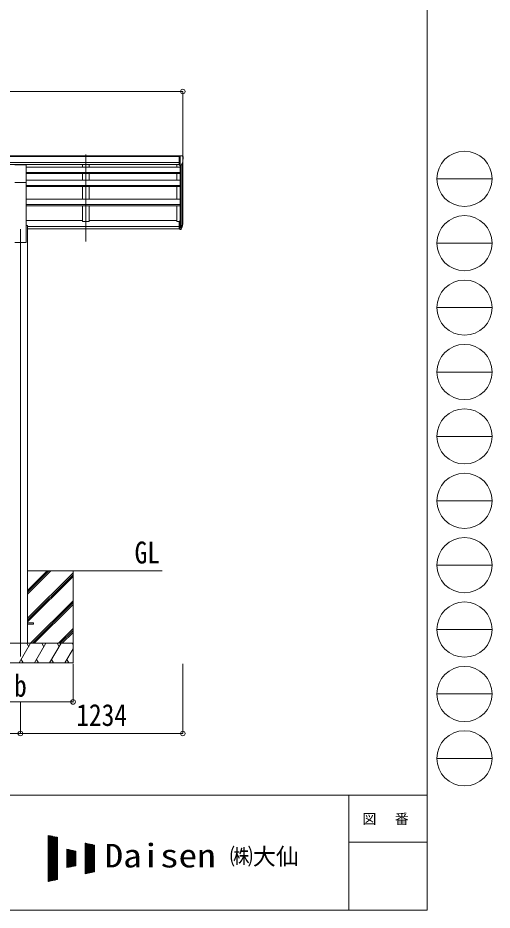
# Model space of a CAD drawing. Units: millimetres at full size; details may follow other scales. Extents: x -9783 to 9892, y -6828 to 6752.
# Drawn here: x 6288 to 9892, y -6828 to -38 of the extents above; entities that cross this region are included whole.
import ezdxf
from ezdxf.enums import TextEntityAlignment as Align

# ---------------------------------------------------------------- set-up
doc = ezdxf.new("R2010")
doc.units = ezdxf.units.MM
doc.header["$LTSCALE"] = 35
doc.header["$PDMODE"] = 32
doc.header["$PDSIZE"] = 35
for name, color, linetype, lineweight in [('0-0_0', 7, 'Continuous', 9), ('0-1_本体', 4, 'Continuous', 9), ('0-2_部品', 7, 'Continuous', 9), ('0-8_PARTS2', 2, 'Continuous', 9), ('0-A_寸法', 6, 'Continuous', 9), ('F-0_240', 7, 'Continuous', 9)]:
    doc.layers.add(name, color=color, linetype=linetype, lineweight=lineweight)
doc.styles.add('ＭＳ ゴシック', font='')
doc.styles.get('ＭＳ ゴシック').set_extended_font_data('MS Gothic')

msp = doc.modelspace()

# ---------------------------------------------------------------- linework, layer by layer
at = {"layer": '0-0_0'}
for p, q in [((6361.85, -4247.15), (7383.05, -4247.15)), ((6361.85, -4423.18), (6537.88, -4247.15)), ((6361.85, -4409.04), (6523.74, -4247.15)), ((6361.85, -4394.9), (6509.59, -4247.15)), ((6361.85, -4607.03), (6707.05, -4261.83)), ((6361.85, -4621.17), (6707.05, -4275.98)), ((6707.05, -4247.15), (6707.05, -4947.15)), ((6361.85, -4635.31), (6707.05, -4290.12)), ((6383.86, -4797.15), (6707.05, -4473.96)), ((6398, -4797.15), (6707.05, -4488.11)), ((6412.14, -4797.15), (6707.05, -4502.25)), ((6595.99, -4797.15), (6707.05, -4686.1)), ((6610.13, -4797.15), (6707.05, -4700.24)), ((6624.27, -4797.15), (6707.05, -4714.38)), ((6707.05, -4797.15), (5907.05, -4797.15)), ((6298.2, -4947.15), (6384.81, -4797.15)), ((6369.81, -4823.14), (6354.8, -4797.15)), ((6413.67, -4947.15), (6500.28, -4797.15)), ((6485.28, -4823.14), (6470.28, -4797.15)), ((6529.14, -4947.15), (6615.75, -4797.15)), ((6585.75, -4797.15), (6600.75, -4823.13)), ((6701.22, -4797.15), (6707.05, -4807.25)), ((6644.61, -4947.15), (6707.05, -4839.02)), ((5907.05, -4947.15), (6707.05, -4947.15)), ((6313.2, -4921.17), (6328.2, -4947.15)), ((6428.67, -4921.17), (6443.67, -4947.15)), ((6544.14, -4921.17), (6559.14, -4947.15)), ((6659.61, -4921.17), (6674.61, -4947.15))]:
    msp.add_line(p, q, dxfattribs=at)
at = {"layer": '0-1_本体'}
for p, q in [((1799.55, -1088.74), (7504.55, -1088.74)), ((1799.55, -1094.09), (7514.55, -1094.09)), ((1799.55, -1137.61), (7514.55, -1137.62)), ((7536.76, -1144.29), (7536.76, -1612.16)), ((7541.05, -1587.89), (7541.05, -1125.49)), ((1799.55, -1155.28), (7514.55, -1155.28)), ((7521.05, -1173.52), (6349.55, -1173.52)), ((6349.55, -1215.21), (7521.05, -1215.21)), ((6349.55, -1216.9), (7521.05, -1216.9)), ((6349.55, -1221.31), (7521.05, -1221.31)), ((6780.05, -1155.28), (6780.05, -1173.93)), ((6780.05, -1221.33), (6780.05, -1227.09)), ((6780.05, -1221.33), (6780.05, -1272.3)), ((6830.05, -1155.28), (6830.05, -1173.93)), ((6830.05, -1221.33), (6830.05, -1227.09)), ((6830.05, -1221.33), (6830.05, -1272.3)), ((7496.05, -1155.28), (7496.05, -1173.93)), ((7496.05, -1221.31), (7496.05, -1272.3)), ((7521.05, -1159.12), (7521.05, -1585.72)), ((7527.05, -1159.64), (7527.05, -1630.16)), ((6349.55, -1272.3), (7521.05, -1272.3)), ((6349.55, -1747.15), (6349.55, -1291.52)), ((6349.55, -1312.95), (7521.05, -1312.95)), ((6349.55, -1314.63), (7521.05, -1314.63)), ((6349.55, -1321.36), (7521.05, -1321.36)), ((6780.05, -1321.36), (6780.05, -1418.03)), ((6830.05, -1321.36), (6830.05, -1418.03)), ((7496.05, -1321.36), (7496.05, -1418.03)), ((6349.55, -1418.03), (7521.05, -1418.03)), ((7521.05, -1457.5), (6349.55, -1457.5)), ((7521.05, -1459.17), (6349.55, -1459.17)), ((7521.05, -1468.22), (6349.55, -1468.22)), ((6780.05, -1468.22), (6780.05, -1586.55)), ((7496.05, -1468.22), (7496.05, -1586.55)), ((6349.55, -1581.34), (6780.05, -1581.34)), ((6349.55, -1617.15), (6362.05, -1617.15)), ((6362.05, -1617.15), (6362.05, -4797.15)), ((6362.05, -1625.64), (7514.55, -1625.64)), ((6362.05, -1627.02), (7514.55, -1627.02)), ((6830.05, -1581.34), (7496.05, -1581.34)), ((7514.55, -1586.55), (7496.05, -1586.55)), ((6362.05, -1644.2), (7514.55, -1644.2)), ((6264.55, -1747.15), (6349.55, -1747.15))]:
    msp.add_line(p, q, dxfattribs=at)
msp.add_lwpolyline([(6830.05, -1468.22), (6830.05, -1586.55), (6780.05, -1586.55)], dxfattribs=at)
at = {"layer": '0-2_部品'}
for p, q in [((7514.55, -1087.13), (7504.55, -1087.22)), ((7504.55, -1088.74), (7504.55, -1087.22)), ((7514.55, -1159.12), (7514.55, -1087.13)), ((7533.05, -1087.13), (7514.55, -1087.13)), ((7521.05, -1160.12), (7521.05, -1087.13)), ((7528.67, -1158.3), (7537.95, -1142.24)), ((7533.05, -1087.13), (7535.38, -1087.28)), ((7536.14, -1087.7), (7540.2, -1093.51)), ((7543.05, -1096.5), (7543.05, -1097.13)), ((6264.55, -1157.37), (6349.55, -1157.37)), ((6349.55, -1291.52), (6349.55, -1157.37)), ((7514.55, -1159.12), (7521.05, -1159.12)), ((7521.05, -1160.12), (7526.26, -1159.8)), ((6264.55, -1291.52), (6349.55, -1291.52)), ((7514.55, -1585.72), (7514.55, -1646.78)), ((7514.55, -1585.72), (7521.05, -1585.72)), ((7514.55, -1624.03), (7521.05, -1624.03)), ((7514.55, -1629.43), (7521.05, -1629.43)), ((7521.05, -1585.72), (7521.05, -1647.6)), ((7527.48, -1629.68), (7537.24, -1611.27)), ((7538.66, -1611.76), (7528.49, -1630.93)), ((7536.07, -1628.62), (7528.49, -1646.1)), ((7514.55, -1646.78), (7521.05, -1646.78)), ((7521.05, -1630.43), (7526.18, -1630.43)), ((7521.05, -1632.43), (7525.89, -1632.43)), ((7521.05, -1647.6), (7525.89, -1647.6))]:
    msp.add_line(p, q, dxfattribs=at)
at = {"layer": '0-2_部品', "color": 4}
for p, q in [((6407.05, -4642.65), (6362.05, -4642.65)), ((6407.05, -4651.65), (6362.05, -4651.65)), ((6407.05, -4642.65), (6407.05, -4651.65))]:
    msp.add_line(p, q, dxfattribs=at)
at = {"layer": '0-2_部品'}
for centre, radius, start, end in [((7535.32, -1088.27), 1, 35, 86.5), ((7341.05, -1097.13), 202, 347.09739, 0), ((7540.05, -1096.5), 3, 0, 87), ((7526.07, -1156.8), 3, 273.5, 330), ((7407.83, -1592.54), 133.22, 344.28698, 356.72013), ((7453.1, -1585.31), 88.05, 342.78929, 2.77608), ((7452.39, -1589.59), 89.07, 345.58812, 5.50424), ((7525.89, -1629.43), 3, 270, 330), ((7525.89, -1644.6), 3, 270, 330), ((7526.18, -1628.93), 1.5, 270, 330)]:
    msp.add_arc(centre, radius, start, end, dxfattribs=at)
at = {"layer": '0-8_PARTS2'}
for p, q in [((6805.05, -1740.95), (6805.05, -1078.42)), ((6307.05, -1647.15), (6307.05, -4897.15))]:
    msp.add_line(p, q, dxfattribs=at)
at = {"layer": '0-A_寸法'}
for p, q in [((1773.05, -598.8), (7541.05, -598.8)), ((7541.05, -598.8), (7541.05, -1144.42)), ((6707.05, -5243.54), (6707.05, -4954.57)), ((7541.05, -5483.52), (7541.05, -4954.57)), ((5907.05, -5243.54), (6707.05, -5243.54)), ((6307.05, -5483.52), (6307.05, -5243.54)), ((3007.05, -5483.52), (6307.05, -5483.52)), ((6307.05, -5483.52), (7541.05, -5483.52))]:
    msp.add_line(p, q, dxfattribs=at)
for p in [(7541.05, -598.8), (6707.05, -5243.54), (6307.05, -5483.52), (7541.05, -5483.52)]:
    msp.add_point(p, dxfattribs=at)
at = {"layer": 'F-0_240', "color": 5}
for p, q in [((9396.97, 6751.9), (9396.97, -6828.1)), ((-9783.03, -5953.1), (9396.97, -5953.1)), ((8801.97, -5953.1), (8801.97, -6828.1)), ((8801.97, -6311.85), (9396.97, -6311.85)), ((-9783.03, -6828.1), (9396.97, -6828.1))]:
    msp.add_line(p, q, dxfattribs=at)
at = {"layer": 'F-0_240', "color": 4}
for p, q in [((9471.77, -1263.1), (9891.77, -1263.1)), ((9471.77, -1753.1), (9891.77, -1753.1)), ((9471.77, -2243.1), (9891.77, -2243.1)), ((9471.77, -2733.1), (9891.77, -2733.1)), ((9471.77, -3223.1), (9891.77, -3223.1)), ((9471.77, -3713.1), (9891.77, -3713.1)), ((9471.77, -4203.1), (9891.77, -4203.1)), ((9471.77, -4693.1), (9891.77, -4693.1)), ((9471.77, -5183.1), (9891.77, -5183.1)), ((9471.77, -5673.1), (9891.77, -5673.1))]:
    msp.add_line(p, q, dxfattribs=at)
at = {"layer": 'F-0_240'}
for p, q in [((6519.04, -6259.47), (6589.04, -6274.05)), ((6519.04, -6259.47), (6519.04, -6609.47)), ((6519.04, -6262.76), (6534.85, -6262.76)), ((6519.04, -6266.26), (6551.65, -6266.26)), ((6519.04, -6269.76), (6568.45, -6269.76)), ((6519.04, -6273.26), (6585.25, -6273.26)), ((6519.04, -6276.76), (6589.04, -6276.76)), ((6519.04, -6280.26), (6589.04, -6280.26)), ((6519.04, -6283.76), (6589.04, -6283.76)), ((6519.04, -6287.26), (6589.04, -6287.26)), ((6519.04, -6290.76), (6589.04, -6290.76)), ((6519.04, -6294.26), (6589.04, -6294.26)), ((6519.04, -6297.76), (6589.04, -6297.76)), ((6519.04, -6301.26), (6589.04, -6301.26)), ((6519.04, -6304.76), (6589.04, -6304.76)), ((6519.04, -6308.26), (6589.04, -6308.26)), ((6519.04, -6311.76), (6589.04, -6311.76)), ((6521.12, -6609.03), (6521.12, -6259.9)), ((6524.62, -6608.3), (6524.62, -6260.63)), ((6528.12, -6607.58), (6528.12, -6261.36)), ((6531.62, -6606.85), (6531.62, -6262.09)), ((6535.12, -6606.12), (6535.12, -6262.81)), ((6538.62, -6605.39), (6538.62, -6263.54)), ((6542.12, -6604.66), (6542.12, -6264.27)), ((6545.62, -6603.93), (6545.62, -6265)), ((6549.12, -6603.2), (6549.12, -6265.73)), ((6552.62, -6602.47), (6552.62, -6266.46)), ((6556.12, -6601.74), (6556.12, -6267.19)), ((6559.62, -6601.01), (6559.62, -6267.92)), ((6563.12, -6600.28), (6563.12, -6268.65)), ((6566.62, -6599.55), (6566.62, -6269.38)), ((6570.12, -6598.83), (6570.12, -6270.11)), ((6573.62, -6598.1), (6573.62, -6270.84)), ((6577.12, -6597.37), (6577.12, -6271.56)), ((6580.62, -6596.64), (6580.62, -6272.29)), ((6584.12, -6595.91), (6584.12, -6273.02)), ((6587.62, -6595.18), (6587.62, -6273.75)), ((6589.04, -6274.05), (6589.04, -6594.88)), ((6519.04, -6315.26), (6589.04, -6315.26)), ((6519.04, -6318.76), (6589.04, -6318.76)), ((6519.04, -6322.26), (6589.04, -6322.26)), ((6519.04, -6325.76), (6589.04, -6325.76)), ((6519.04, -6329.26), (6589.04, -6329.26)), ((6519.04, -6332.76), (6589.04, -6332.76)), ((6519.04, -6336.26), (6589.04, -6336.26)), ((6519.04, -6339.76), (6589.04, -6339.76)), ((6519.04, -6343.26), (6589.04, -6343.26)), ((6519.04, -6346.76), (6589.04, -6346.76)), ((6519.04, -6350.26), (6589.04, -6350.26)), ((6519.04, -6353.76), (6589.04, -6353.76)), ((6519.04, -6357.26), (6589.04, -6357.26)), ((6519.04, -6360.76), (6589.04, -6360.76)), ((6519.04, -6364.26), (6589.04, -6364.26)), ((6519.04, -6367.76), (6589.04, -6367.76)), ((6519.04, -6371.26), (6589.04, -6371.26)), ((6519.04, -6374.76), (6589.04, -6374.76)), ((6519.04, -6378.26), (6589.04, -6378.26)), ((6519.04, -6381.76), (6589.04, -6381.76)), ((6659.04, -6364.47), (6729.04, -6379.05)), ((6659.04, -6364.47), (6659.04, -6504.47)), ((6659.04, -6367.76), (6674.85, -6367.76)), ((6659.04, -6371.26), (6691.65, -6371.26)), ((6659.04, -6374.76), (6708.45, -6374.76)), ((6659.04, -6378.26), (6725.25, -6378.26)), ((6659.04, -6381.76), (6729.04, -6381.76)), ((6661.12, -6504.03), (6661.12, -6364.9)), ((6664.62, -6503.3), (6664.62, -6365.63)), ((6668.12, -6502.58), (6668.12, -6366.36)), ((6671.62, -6501.85), (6671.62, -6367.09)), ((6675.12, -6501.12), (6675.12, -6367.81)), ((6678.62, -6500.39), (6678.62, -6368.54)), ((6682.12, -6499.66), (6682.12, -6369.27)), ((6685.62, -6498.93), (6685.62, -6370)), ((6689.12, -6498.2), (6689.12, -6370.73)), ((6692.62, -6497.47), (6692.62, -6371.46)), ((6696.12, -6496.74), (6696.12, -6372.19)), ((6699.62, -6496.01), (6699.62, -6372.92)), ((6703.12, -6495.28), (6703.12, -6373.65)), ((6706.62, -6494.55), (6706.62, -6374.38)), ((6710.12, -6493.83), (6710.12, -6375.11)), ((6713.62, -6493.1), (6713.62, -6375.84)), ((6717.12, -6492.37), (6717.12, -6376.56)), ((6720.62, -6491.64), (6720.62, -6377.29)), ((6724.12, -6490.91), (6724.12, -6378.02)), ((6727.62, -6490.18), (6727.62, -6378.75)), ((6729.04, -6379.05), (6729.04, -6489.88)), ((6799.04, -6317.8), (6869.04, -6332.38)), ((6799.04, -6317.8), (6799.04, -6551.13)), ((6799.04, -6318.76), (6803.65, -6318.76)), ((6799.04, -6322.26), (6820.45, -6322.26)), ((6799.04, -6325.76), (6837.25, -6325.76)), ((6799.04, -6329.26), (6854.05, -6329.26)), ((6799.04, -6332.76), (6869.04, -6332.76)), ((6799.04, -6336.26), (6869.04, -6336.26)), ((6799.04, -6339.76), (6869.04, -6339.76)), ((6799.04, -6343.26), (6869.04, -6343.26)), ((6799.04, -6346.76), (6869.04, -6346.76)), ((6799.04, -6350.26), (6869.04, -6350.26)), ((6799.04, -6353.76), (6869.04, -6353.76)), ((6799.04, -6357.26), (6869.04, -6357.26)), ((6799.04, -6360.76), (6869.04, -6360.76)), ((6799.04, -6364.26), (6869.04, -6364.26)), ((6799.04, -6367.76), (6869.04, -6367.76)), ((6799.04, -6371.26), (6869.04, -6371.26)), ((6799.04, -6374.76), (6869.04, -6374.76)), ((6799.04, -6378.26), (6869.04, -6378.26)), ((6799.04, -6381.76), (6869.04, -6381.76)), ((6801.12, -6550.7), (6801.12, -6318.23)), ((6804.62, -6549.97), (6804.62, -6318.96)), ((6808.12, -6549.24), (6808.12, -6319.69)), ((6811.62, -6548.51), (6811.62, -6320.42)), ((6815.12, -6547.78), (6815.12, -6321.15)), ((6818.62, -6547.05), (6818.62, -6321.88)), ((6822.12, -6546.33), (6822.12, -6322.61)), ((6825.62, -6545.6), (6825.62, -6323.34)), ((6829.12, -6544.87), (6829.12, -6324.06)), ((6832.62, -6544.14), (6832.62, -6324.79)), ((6836.12, -6543.41), (6836.12, -6325.52)), ((6839.62, -6542.68), (6839.62, -6326.25)), ((6843.12, -6541.95), (6843.12, -6326.98)), ((6846.62, -6541.22), (6846.62, -6327.71)), ((6850.12, -6540.49), (6850.12, -6328.44)), ((6853.62, -6539.76), (6853.62, -6329.17)), ((6857.12, -6539.03), (6857.12, -6329.9)), ((6860.62, -6538.3), (6860.62, -6330.63)), ((6864.12, -6537.58), (6864.12, -6331.36)), ((6867.62, -6536.85), (6867.62, -6332.09)), ((6869.04, -6332.38), (6869.04, -6536.55)), ((6519.04, -6385.26), (6589.04, -6385.26)), ((6519.04, -6388.76), (6589.04, -6388.76)), ((6519.04, -6392.26), (6589.04, -6392.26)), ((6519.04, -6395.76), (6589.04, -6395.76)), ((6519.04, -6399.26), (6589.04, -6399.26)), ((6519.04, -6402.76), (6589.04, -6402.76)), ((6519.04, -6406.26), (6589.04, -6406.26)), ((6519.04, -6409.76), (6589.04, -6409.76)), ((6519.04, -6413.26), (6589.04, -6413.26)), ((6519.04, -6416.76), (6589.04, -6416.76)), ((6519.04, -6420.26), (6589.04, -6420.26)), ((6519.04, -6423.76), (6589.04, -6423.76)), ((6519.04, -6427.26), (6589.04, -6427.26)), ((6519.04, -6430.76), (6589.04, -6430.76)), ((6519.04, -6434.26), (6589.04, -6434.26)), ((6519.04, -6437.76), (6589.04, -6437.76)), ((6519.04, -6441.26), (6589.04, -6441.26)), ((6519.04, -6444.76), (6589.04, -6444.76)), ((6519.04, -6448.26), (6589.04, -6448.26)), ((6659.04, -6385.26), (6729.04, -6385.26)), ((6659.04, -6388.76), (6729.04, -6388.76)), ((6659.04, -6392.26), (6729.04, -6392.26)), ((6659.04, -6395.76), (6729.04, -6395.76)), ((6659.04, -6399.26), (6729.04, -6399.26)), ((6659.04, -6402.76), (6729.04, -6402.76)), ((6659.04, -6406.26), (6729.04, -6406.26)), ((6659.04, -6409.76), (6729.04, -6409.76)), ((6659.04, -6413.26), (6729.04, -6413.26)), ((6659.04, -6416.76), (6729.04, -6416.76)), ((6659.04, -6420.26), (6729.04, -6420.26)), ((6659.04, -6423.76), (6729.04, -6423.76)), ((6659.04, -6427.26), (6729.04, -6427.26)), ((6659.04, -6430.76), (6729.04, -6430.76)), ((6659.04, -6434.26), (6729.04, -6434.26)), ((6659.04, -6437.76), (6729.04, -6437.76)), ((6659.04, -6441.26), (6729.04, -6441.26)), ((6659.04, -6444.76), (6729.04, -6444.76)), ((6659.04, -6448.26), (6729.04, -6448.26)), ((6799.04, -6385.26), (6869.04, -6385.26)), ((6799.04, -6388.76), (6869.04, -6388.76)), ((6799.04, -6392.26), (6869.04, -6392.26)), ((6799.04, -6395.76), (6869.04, -6395.76)), ((6799.04, -6399.26), (6869.04, -6399.26)), ((6799.04, -6402.76), (6869.04, -6402.76)), ((6799.04, -6406.26), (6869.04, -6406.26)), ((6799.04, -6409.76), (6869.04, -6409.76)), ((6799.04, -6413.26), (6869.04, -6413.26)), ((6799.04, -6416.76), (6869.04, -6416.76)), ((6799.04, -6420.26), (6869.04, -6420.26)), ((6799.04, -6423.76), (6869.04, -6423.76)), ((6799.04, -6427.26), (6869.04, -6427.26)), ((6799.04, -6430.76), (6869.04, -6430.76)), ((6799.04, -6434.26), (6869.04, -6434.26)), ((6799.04, -6437.76), (6869.04, -6437.76)), ((6799.04, -6441.26), (6869.04, -6441.26)), ((6799.04, -6444.76), (6869.04, -6444.76)), ((6799.04, -6448.26), (6869.04, -6448.26)), ((6519.04, -6451.76), (6589.04, -6451.76)), ((6519.04, -6455.26), (6589.04, -6455.26)), ((6519.04, -6458.76), (6589.04, -6458.76)), ((6519.04, -6462.26), (6589.04, -6462.26)), ((6519.04, -6465.76), (6589.04, -6465.76)), ((6519.04, -6469.26), (6589.04, -6469.26)), ((6519.04, -6472.76), (6589.04, -6472.76)), ((6519.04, -6476.26), (6589.04, -6476.26)), ((6519.04, -6479.76), (6589.04, -6479.76)), ((6519.04, -6483.26), (6589.04, -6483.26)), ((6519.04, -6486.76), (6589.04, -6486.76)), ((6519.04, -6490.26), (6589.04, -6490.26)), ((6519.04, -6493.76), (6589.04, -6493.76)), ((6519.04, -6497.26), (6589.04, -6497.26)), ((6519.04, -6500.76), (6589.04, -6500.76)), ((6519.04, -6504.26), (6589.04, -6504.26)), ((6519.04, -6507.76), (6589.04, -6507.76)), ((6519.04, -6511.26), (6589.04, -6511.26)), ((6519.04, -6514.76), (6589.04, -6514.76)), ((6519.04, -6518.26), (6589.04, -6518.26)), ((6659.04, -6451.76), (6729.04, -6451.76)), ((6659.04, -6455.26), (6729.04, -6455.26)), ((6659.04, -6458.76), (6729.04, -6458.76)), ((6659.04, -6462.26), (6729.04, -6462.26)), ((6659.04, -6465.76), (6729.04, -6465.76)), ((6659.04, -6469.26), (6729.04, -6469.26)), ((6659.04, -6472.76), (6729.04, -6472.76)), ((6659.04, -6476.26), (6729.04, -6476.26)), ((6659.04, -6479.76), (6729.04, -6479.76)), ((6659.04, -6483.26), (6729.04, -6483.26)), ((6659.04, -6486.76), (6729.04, -6486.76)), ((6659.04, -6504.47), (6729.04, -6489.88)), ((6659.04, -6490.26), (6727.23, -6490.26)), ((6659.04, -6493.76), (6710.43, -6493.76)), ((6659.04, -6497.26), (6693.63, -6497.26)), ((6659.04, -6500.76), (6676.83, -6500.76)), ((6659.04, -6504.26), (6660.03, -6504.26)), ((6799.04, -6451.76), (6869.04, -6451.76)), ((6799.04, -6455.26), (6869.04, -6455.26)), ((6799.04, -6458.76), (6869.04, -6458.76)), ((6799.04, -6462.26), (6869.04, -6462.26)), ((6799.04, -6465.76), (6869.04, -6465.76)), ((6799.04, -6469.26), (6869.04, -6469.26)), ((6799.04, -6472.76), (6869.04, -6472.76)), ((6799.04, -6476.26), (6869.04, -6476.26)), ((6799.04, -6479.76), (6869.04, -6479.76)), ((6799.04, -6483.26), (6869.04, -6483.26)), ((6799.04, -6486.76), (6869.04, -6486.76)), ((6799.04, -6490.26), (6869.04, -6490.26)), ((6799.04, -6493.76), (6869.04, -6493.76)), ((6799.04, -6497.26), (6869.04, -6497.26)), ((6799.04, -6500.76), (6869.04, -6500.76)), ((6799.04, -6504.26), (6869.04, -6504.26)), ((6799.04, -6507.76), (6869.04, -6507.76)), ((6799.04, -6511.26), (6869.04, -6511.26)), ((6799.04, -6514.76), (6869.04, -6514.76)), ((6799.04, -6518.26), (6869.04, -6518.26)), ((6519.04, -6521.76), (6589.04, -6521.76)), ((6519.04, -6525.26), (6589.04, -6525.26)), ((6519.04, -6528.76), (6589.04, -6528.76)), ((6519.04, -6532.26), (6589.04, -6532.26)), ((6519.04, -6535.76), (6589.04, -6535.76)), ((6519.04, -6539.26), (6589.04, -6539.26)), ((6519.04, -6542.76), (6589.04, -6542.76)), ((6519.04, -6546.26), (6589.04, -6546.26)), ((6519.04, -6549.76), (6589.04, -6549.76)), ((6519.04, -6553.26), (6589.04, -6553.26)), ((6519.04, -6556.76), (6589.04, -6556.76)), ((6519.04, -6560.26), (6589.04, -6560.26)), ((6519.04, -6563.76), (6589.04, -6563.76)), ((6519.04, -6567.26), (6589.04, -6567.26)), ((6519.04, -6570.76), (6589.04, -6570.76)), ((6519.04, -6574.26), (6589.04, -6574.26)), ((6519.04, -6577.76), (6589.04, -6577.76)), ((6519.04, -6581.26), (6589.04, -6581.26)), ((6519.04, -6584.76), (6589.04, -6584.76)), ((6799.04, -6521.76), (6869.04, -6521.76)), ((6799.04, -6525.26), (6869.04, -6525.26)), ((6799.04, -6528.76), (6869.04, -6528.76)), ((6799.04, -6532.26), (6869.04, -6532.26)), ((6799.04, -6535.76), (6869.04, -6535.76)), ((6869.04, -6536.55), (6799.04, -6551.13)), ((6799.04, -6539.26), (6856.03, -6539.26)), ((6799.04, -6542.76), (6839.23, -6542.76)), ((6799.04, -6546.26), (6822.43, -6546.26)), ((6799.04, -6549.76), (6805.63, -6549.76)), ((6519.04, -6588.26), (6589.04, -6588.26)), ((6519.04, -6591.76), (6589.04, -6591.76)), ((6589.04, -6594.88), (6519.04, -6609.47)), ((6519.04, -6595.26), (6587.23, -6595.26)), ((6519.04, -6598.76), (6570.43, -6598.76)), ((6519.04, -6602.26), (6553.63, -6602.26)), ((6519.04, -6605.76), (6536.83, -6605.76)), ((6519.04, -6609.26), (6520.03, -6609.26))]:
    msp.add_line(p, q, dxfattribs=at)
at = {"layer": 'F-0_240', "color": 4}
for centre in [(9681.77, -1263.1), (9681.77, -1753.1), (9681.77, -2243.1), (9681.77, -2733.1), (9681.77, -3223.1), (9681.77, -3713.1), (9681.77, -4203.1), (9681.77, -4693.1), (9681.77, -5183.1), (9681.77, -5673.1)]:
    msp.add_circle(centre, 210, dxfattribs=at)

# ---------------------------------------------------------------- texts
at = {"layer": '0-0_0', "style": 'ＭＳ ゴシック', "width": 0.85}
msp.add_text('GL', height=166.8, dxfattribs=at).set_placement((7174.8, -4240.22), align=Align.BOTTOM_LEFT)
at = {"layer": '0-A_寸法', "color": 7, "style": 'ＭＳ ゴシック', "width": 0.85}
for s, p in [('b', (6258.92, -5254.04)), ('1234', (6731.55, -5476.52))]:
    msp.add_text(s, height=166.8, dxfattribs=at).set_placement(p, align=Align.BOTTOM_LEFT)
at = {"layer": 'F-0_240', "style": 'ＭＳ ゴシック', "width": 1.15}
msp.add_text('Daisen', height=179.6, dxfattribs=at).set_placement((6947.05, -6556.97), align=Align.BOTTOM_LEFT)
at = {"layer": 'F-0_240', "style": 'ＭＳ ゴシック'}
msp.add_text('㈱大仙\u3000', height=128.3, dxfattribs=at).set_placement((7898.35, -6521.97), align=Align.BOTTOM_LEFT)
at = {"layer": 'F-0_240', "insert": (8906.97, -6180.6), "char_height": 76.98, "attachment_point": 7, "style": 'ＭＳ ゴシック'}
msp.add_mtext('\\T1.17;図\u3000番', dxfattribs=at)

doc.saveas('drawing.dxf')
